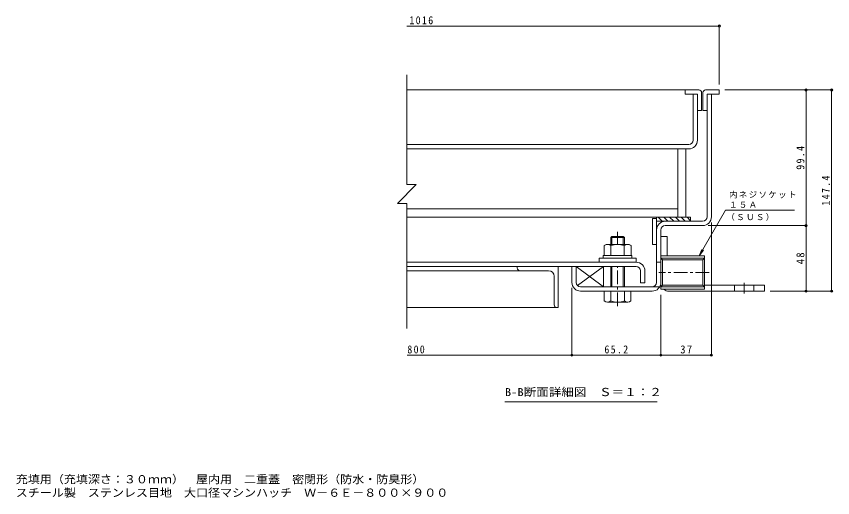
# Model space of a CAD drawing. Units: millimetres at full size. Extents: x -524 to 522, y -392 to 354.
# Drawn here: x -100 to 498, y -392 to -40 of the extents above; entities that cross this region are included whole.
import ezdxf
from ezdxf.enums import TextEntityAlignment as Align

# ---------------------------------------------------------------- set-up
doc = ezdxf.new("R2010")
doc.units = ezdxf.units.MM
doc.header["$LTSCALE"] = 2
doc.header["$PDMODE"] = 32
doc.header["$PDSIZE"] = 1.6
doc.linetypes.add('CHAIN1', pattern=[8, 5, -1, 1, -1])
for name, color, linetype, lineweight in [('D-1', 2, 'Continuous', 18), ('D-2', 3, 'Continuous', 18), ('D-3', 4, 'Continuous', 18), ('D-5', 7, 'Continuous', 18), ('D-6', 6, 'Continuous', 18), ('D-7', 5, 'Continuous', 9), ('D-8', 5, 'Continuous', 9), ('D-9', 134, 'Continuous', 9), ('D-A', 3, 'Continuous', 18), ('D-B', 6, 'Continuous', 18), ('D-E', 3, 'Continuous', 18), ('D-F', 7, 'Continuous', 18), ('F-5_F-5ﾚｲﾔ', 7, 'Continuous', 18)]:
    doc.layers.add(name, color=color, linetype=linetype, lineweight=lineweight)
doc.styles.add('ＭＳ ゴシック', font='')
doc.styles.get('ＭＳ ゴシック').set_extended_font_data('MS Gothic')

msp = doc.modelspace()

# ---------------------------------------------------------------- linework, layer by layer
at = {"layer": 'D-1'}
for p, q in [((406.288, -186.777), (406.288, -96.777)), ((406.288, -96.777), (409.488, -96.777)), ((409.488, -186.777), (409.488, -96.777)), ((403.088, -189.977), (375.687, -189.977)), ((369.287, -234.778), (369.287, -196.377)), ((372.487, -196.377), (372.487, -234.778)), ((375.687, -193.177), (403.088, -193.177)), ((404.488, -215.201), (372.488, -215.201)), ((372.488, -215.201), (372.488, -239.801)), ((404.488, -215.201), (404.488, -239.801)), ((372.488, -219.978), (369.287, -219.978)), ((403.326, -218.185), (373.65, -218.185)), ((373.65, -236.816), (373.65, -218.185)), ((404.488, -217.023), (403.326, -218.185)), ((403.326, -218.185), (403.326, -236.816)), ((310.488, -234.778), (310.488, -223.178)), ((371.63, -237.978), (313.688, -237.978)), ((372.488, -237.978), (373.65, -236.816)), ((404.488, -237.978), (372.488, -237.978)), ((403.326, -236.816), (373.65, -236.816)), ((404.488, -237.978), (403.326, -236.816)), ((313.688, -241.178), (335.788, -241.178)), ((345.788, -241.178), (366.087, -241.178)), ((404.488, -239.801), (372.488, -239.801))]:
    msp.add_line(p, q, dxfattribs=at)
for points in [[(404.488, -217.023), (372.488, -217.023), (373.65, -218.185)], [(307.288, -234.778), (307.288, -223.178), (310.488, -223.178)]]:
    msp.add_lwpolyline(points, dxfattribs=at)
for centre, radius, start, end in [((375.687, -196.377), 6.4, 90, 180), ((403.088, -186.777), 3.2, 270, 0), ((403.088, -186.777), 6.4, 270, 0), ((375.687, -196.377), 3.2, 90, 180), ((313.688, -234.778), 6.4, 180, 270), ((313.688, -234.778), 3.2, 180, 270), ((366.087, -234.778), 6.4, 270, 0), ((366.087, -234.778), 3.2, 270, 0)]:
    msp.add_arc(centre, radius, start, end, dxfattribs=at)
at = {"layer": 'D-2'}
for p, q in [((399.288, -96.777), (396.088, -96.777)), ((396.088, -130.577), (396.088, -96.777)), ((399.288, -96.777), (399.288, -130.577)), ((392.888, -133.777), (186.436, -133.777)), ((186.436, -136.977), (392.888, -136.977))]:
    msp.add_line(p, q, dxfattribs=at)
for radius in [3.2, 6.4]:
    msp.add_arc((392.888, -130.577), radius, 270, 0, dxfattribs=at)
at = {"layer": 'D-3'}
for p, q in [((390.288, -93.777), (186.436, -93.777)), ((405.288, -93.777), (415.288, -93.777)), ((415.288, -93.777), (415.288, -96.777)), ((390.288, -96.777), (399.288, -96.777)), ((399.288, -96.777), (399.288, -108.777)), ((402.288, -95.777), (402.288, -108.777)), ((403.288, -95.777), (403.288, -108.777)), ((415.288, -96.777), (406.288, -96.777)), ((406.288, -96.777), (406.288, -108.777)), ((399.288, -108.777), (402.288, -108.777)), ((406.288, -108.777), (403.288, -108.777))]:
    msp.add_line(p, q, dxfattribs=at)
msp.add_lwpolyline([(400.288, -93.777), (390.288, -93.777), (390.288, -96.777)], dxfattribs=at)
for centre, start, end in [((400.288, -95.777), 0, 90), ((405.288, -95.777), 90, 180)]:
    msp.add_arc(centre, 2, start, end, dxfattribs=at)
at = {"layer": 'D-5'}
for p, q in [((400.566, -215.201), (419.868, -181.769)), ((419.868, -181.769), (470.416, -181.769)), ((400.566, -215.201), (402.48, -210.581)), ((400.566, -215.201), (403.61, -211.234)), ((369.722, -322.315), (258.222, -322.315))]:
    msp.add_line(p, q, dxfattribs=at)
at = {"layer": 'D-6'}
for p, q in [((366.287, -187.977), (369.287, -187.977)), ((366.287, -187.977), (366.287, -206.977)), ((369.287, -186.977), (369.287, -206.977)), ((394.287, -189.977), (369.287, -189.977)), ((373.426, -189.977), (370.426, -186.977)), ((377.669, -189.977), (374.669, -186.977)), ((381.911, -189.977), (378.911, -186.977)), ((386.154, -189.977), (383.154, -186.977)), ((390.397, -189.977), (387.397, -186.977)), ((394.287, -189.625), (391.639, -186.977)), ((366.287, -206.977), (369.287, -206.977)), ((310.488, -223.178), (310.488, -234.778)), ((311.392, -237.006), (330.488, -223.178)), ((313.688, -237.978), (330.488, -237.978))]:
    msp.add_line(p, q, dxfattribs=at)
msp.add_lwpolyline([(394.287, -189.977), (394.287, -186.977), (369.287, -186.977)], dxfattribs=at)
msp.add_lwpolyline([(330.488, -237.978), (330.488, -223.178), (310.488, -223.178)], close=True, dxfattribs=at)
at = {"layer": 'D-7'}
for p, q in [((336.6, -201.178), (335.788, -201.99)), ((345.788, -201.99), (335.788, -201.99)), ((335.788, -206.678), (335.788, -201.99)), ((344.976, -201.178), (336.6, -201.178)), ((336.6, -206.678), (336.6, -201.178)), ((344.976, -201.178), (345.788, -201.99)), ((344.976, -206.678), (344.976, -201.178)), ((345.788, -201.99), (345.788, -206.678)), ((345.788, -201.99), (345.788, -206.678)), ((335.788, -237.978), (335.788, -223.178)), ((336.6, -237.978), (336.6, -223.178)), ((344.976, -237.978), (344.976, -223.178)), ((345.788, -223.178), (345.788, -237.978)), ((330.988, -248.283), (330.988, -241.178)), ((350.588, -241.178), (330.988, -241.178)), ((335.788, -248.283), (335.788, -241.178)), ((345.788, -241.178), (345.788, -248.283)), ((350.588, -248.283), (350.588, -241.178)), ((348.188, -249.178), (333.388, -249.178))]:
    msp.add_line(p, q, dxfattribs=at)
at = {"layer": 'D-7', "linetype": 'CHAIN1'}
for p, q in [((340.788, -206.678), (340.788, -197.645)), ((340.788, -252.055), (340.788, -223.178))]:
    msp.add_line(p, q, dxfattribs=at)
at = {"layer": 'D-7', "color": 2, "lineweight": 18}
for p, q in [((330.973, -207.737), (332.288, -206.978)), ((330.973, -207.737), (330.973, -214.978)), ((349.288, -206.978), (332.288, -206.978)), ((335.881, -207.737), (335.881, -214.978)), ((345.696, -207.737), (345.696, -214.978))]:
    msp.add_line(p, q, dxfattribs=at)
at = {"layer": 'D-7', "color": 6, "lineweight": 18}
for p, q in [((330.288, -214.978), (330.288, -216.978)), ((330.288, -216.978), (351.288, -216.978))]:
    msp.add_line(p, q, dxfattribs=at)
at = {"layer": 'D-7', "color": 134}
for p, q in [((327.288, -216.978), (327.288, -219.978)), ((327.288, -216.978), (354.288, -216.978)), ((327.288, -219.978), (354.288, -219.978)), ((354.288, -216.978), (354.288, -219.978))]:
    msp.add_line(p, q, dxfattribs=at)
at = {"layer": 'D-7', "color": 2, "lineweight": 18}
msp.add_lwpolyline([(349.288, -206.978), (350.603, -207.737), (350.603, -214.978), (330.973, -214.978)], dxfattribs=at)
at = {"layer": 'D-7', "color": 6, "lineweight": 18}
msp.add_lwpolyline([(330.288, -214.978), (351.288, -214.978), (351.288, -216.978)], dxfattribs=at)
at = {"layer": 'D-7', "color": 2, "lineweight": 18}
for centre, radius, start, end in [((333.87, -212.754), 5.793, 94.38438, 120), ((333.274, -211.817), 4.842, 57.42749, 88.18784), ((340.788, -223.218), 16.241, 72.41188, 107.5881), ((348.302, -211.817), 4.842, 91.81215, 122.57249), ((347.706, -212.754), 5.793, 59.99998, 85.6156)]:
    msp.add_arc(centre, radius, start, end, dxfattribs=at)
at = {"layer": 'D-7'}
for centre, radius, start, end in [((333.388, -245.512), 3.666, 229.1022, 310.89809), ((340.788, -234.762), 14.416, 249.70546, 290.29454), ((348.188, -245.512), 3.666, 229.10191, 310.8978)]:
    msp.add_arc(centre, radius, start, end, dxfattribs=at)
at = {"layer": 'D-8'}
for p, q in [((384.788, -136.977), (390.788, -136.977)), ((384.788, -136.977), (384.788, -186.977)), ((390.788, -136.977), (390.788, -186.977)), ((384.788, -186.977), (390.788, -186.977))]:
    msp.add_line(p, q, dxfattribs=at)
at = {"layer": 'D-9'}
for p, q in [((384.788, -136.977), (186.436, -136.977)), ((384.788, -186.977), (384.788, -136.977)), ((384.788, -180.977), (186.436, -180.977)), ((384.788, -186.977), (186.436, -186.977))]:
    msp.add_line(p, q, dxfattribs=at)
at = {"layer": 'D-A'}
for p, q in [((354.388, -219.978), (186.578, -219.978)), ((186.578, -223.178), (354.388, -223.178)), ((357.588, -226.378), (357.588, -234.978)), ((360.788, -226.378), (360.788, -234.978)), ((357.588, -234.978), (360.788, -234.978))]:
    msp.add_line(p, q, dxfattribs=at)
for radius in [6.4, 3.2]:
    msp.add_arc((354.388, -226.378), radius, 0, 90, dxfattribs=at)
at = {"layer": 'D-B'}
for p, q in [((267.288, -223.178), (186.578, -223.178)), ((269.288, -226.178), (186.578, -226.178)), ((267.288, -223.178), (297.288, -223.178)), ((267.288, -224.178), (267.288, -223.178)), ((269.288, -226.178), (290.288, -226.178)), ((297.288, -223.178), (297.288, -253.178)), ((294.288, -251.178), (294.288, -230.178)), ((296.288, -253.178), (186.578, -253.178)), ((296.288, -253.178), (297.288, -253.178))]:
    msp.add_line(p, q, dxfattribs=at)
for centre, radius, start, end in [((269.288, -224.178), 2, 180, 270), ((290.288, -230.178), 4, 0, 90), ((296.288, -251.178), 2, 180, 270)]:
    msp.add_arc(centre, radius, start, end, dxfattribs=at)
at = {"layer": 'D-E'}
for p, q in [((372.487, -201.177), (372.487, -234.778)), ((372.487, -201.177), (376.987, -201.177)), ((376.987, -215.201), (376.987, -201.177)), ((404.488, -236.678), (448.488, -236.678)), ((426.488, -241.178), (426.488, -236.678)), ((440.488, -241.178), (440.488, -236.678)), ((448.488, -236.678), (448.488, -241.178)), ((448.488, -241.178), (378.488, -241.178))]:
    msp.add_line(p, q, dxfattribs=at)
at = {"layer": 'D-E', "linetype": 'CHAIN1'}
msp.add_line((433.488, -242.924), (433.488, -235.035), dxfattribs=at)
at = {"layer": 'D-E'}
msp.add_arc((378.488, -235.178), 6, 230.3984, 270, dxfattribs=at)
at = {"layer": 'D-F'}
for p, q in [((415.288, -46.957), (186.436, -46.957)), ((415.288, -46.357), (415.288, -89.777)), ((186.436, -82.625), (186.436, -163.13)), ((498.123, -93.777), (419.288, -93.777)), ((478.855, -93.777), (478.855, -193.177)), ((497.523, -93.777), (497.523, -241.178)), ((193.318, -163.13), (179.555, -176.893)), ((186.436, -163.13), (193.318, -163.13)), ((186.436, -176.893), (179.555, -176.893)), ((186.436, -176.893), (186.436, -268.485)), ((409.488, -288.646), (409.488, -190.777)), ((479.455, -193.177), (407.088, -193.177)), ((478.855, -193.177), (478.855, -241.178)), ((307.288, -288.646), (307.288, -238.778)), ((372.488, -288.646), (372.488, -243.801)), ((498.123, -241.178), (452.488, -241.178)), ((307.288, -288.046), (186.578, -288.046)), ((372.488, -288.046), (307.288, -288.046)), ((409.488, -288.046), (372.488, -288.046))]:
    msp.add_line(p, q, dxfattribs=at)
at = {"layer": 'D-F', "linetype": 'CHAIN1'}
msp.add_line((407.889, -227.501), (371.015, -227.501), dxfattribs=at)
at = {"layer": 'D-F'}
for p in [(415.288, -46.957), (478.855, -93.777), (497.523, -93.777), (478.855, -193.177), (478.855, -241.178), (497.523, -241.178), (307.288, -288.046), (372.488, -288.046), (409.488, -288.046)]:
    msp.add_point(p, dxfattribs=at)

# ---------------------------------------------------------------- texts
at = {"layer": 'D-5', "color": 2, "style": 'ＭＳ ゴシック', "width": 1.15}
msp.add_text('B-B断面詳細図\u3000Ｓ＝１：２', height=5.865, dxfattribs=at).set_placement((258.222, -319.815), align=Align.BOTTOM_LEFT)
at = {"layer": 'D-5', "char_height": 4.399, "attachment_point": 7, "style": 'ＭＳ ゴシック'}
for s, insert in [('\\T1.17;内ネジソケット', (422.416, -173.201)), ('\\T1.17;１５Ａ', (422.416, -180.168)), ('\\T1.17;（ＳＵＳ）', (420.483, -189.738))]:
    msp.add_mtext(s, dxfattribs=dict(at, insert=insert))
at = {"layer": 'D-F', "color": 2, "char_height": 5.865, "attachment_point": 7, "style": 'ＭＳ ゴシック'}
for s, insert in [('\\T1.28;\\W0.9;1016', (188.288, -45.757)), ('\\T1.27;\\W0.9;800', (186.803, -286.846)), ('\\T1.28;\\W0.9;65.2', (331.138, -286.846)), ('\\T1.27;\\W0.95;37', (386.738, -286.846))]:
    msp.add_mtext(s, dxfattribs=dict(at, insert=insert))
at = {"layer": 'D-F', "color": 2, "char_height": 5.865, "attachment_point": 7, "rotation": 90, "style": 'ＭＳ ゴシック'}
for s, insert in [('\\T1.28;\\W0.9;99.4', (477.655, -152.227)), ('\\T1.28;\\W0.9;147.4', (496.323, -178.477)), ('\\T1.27;\\W0.95;48', (477.655, -221.427))]:
    msp.add_mtext(s, dxfattribs=dict(at, insert=insert))
at = {"layer": 'F-5_F-5ﾚｲﾔ', "color": 2, "style": 'ＭＳ ゴシック', "width": 1.1}
for s, p in [('充填用（充填深さ：３０ｍｍ）\u3000屋内用\u3000二重蓋\u3000密閉形（防水・防臭形）', (-100.021, -383.701)), ('スチール製\u3000ステンレス目地\u3000大口径マシンハッチ\u3000Ｗ－６Ｅ－８００×９００', (-100.021, -393.542))]:
    msp.add_text(s, height=5.865, dxfattribs=at).set_placement(p, align=Align.BOTTOM_LEFT)

doc.saveas('drawing.dxf')
